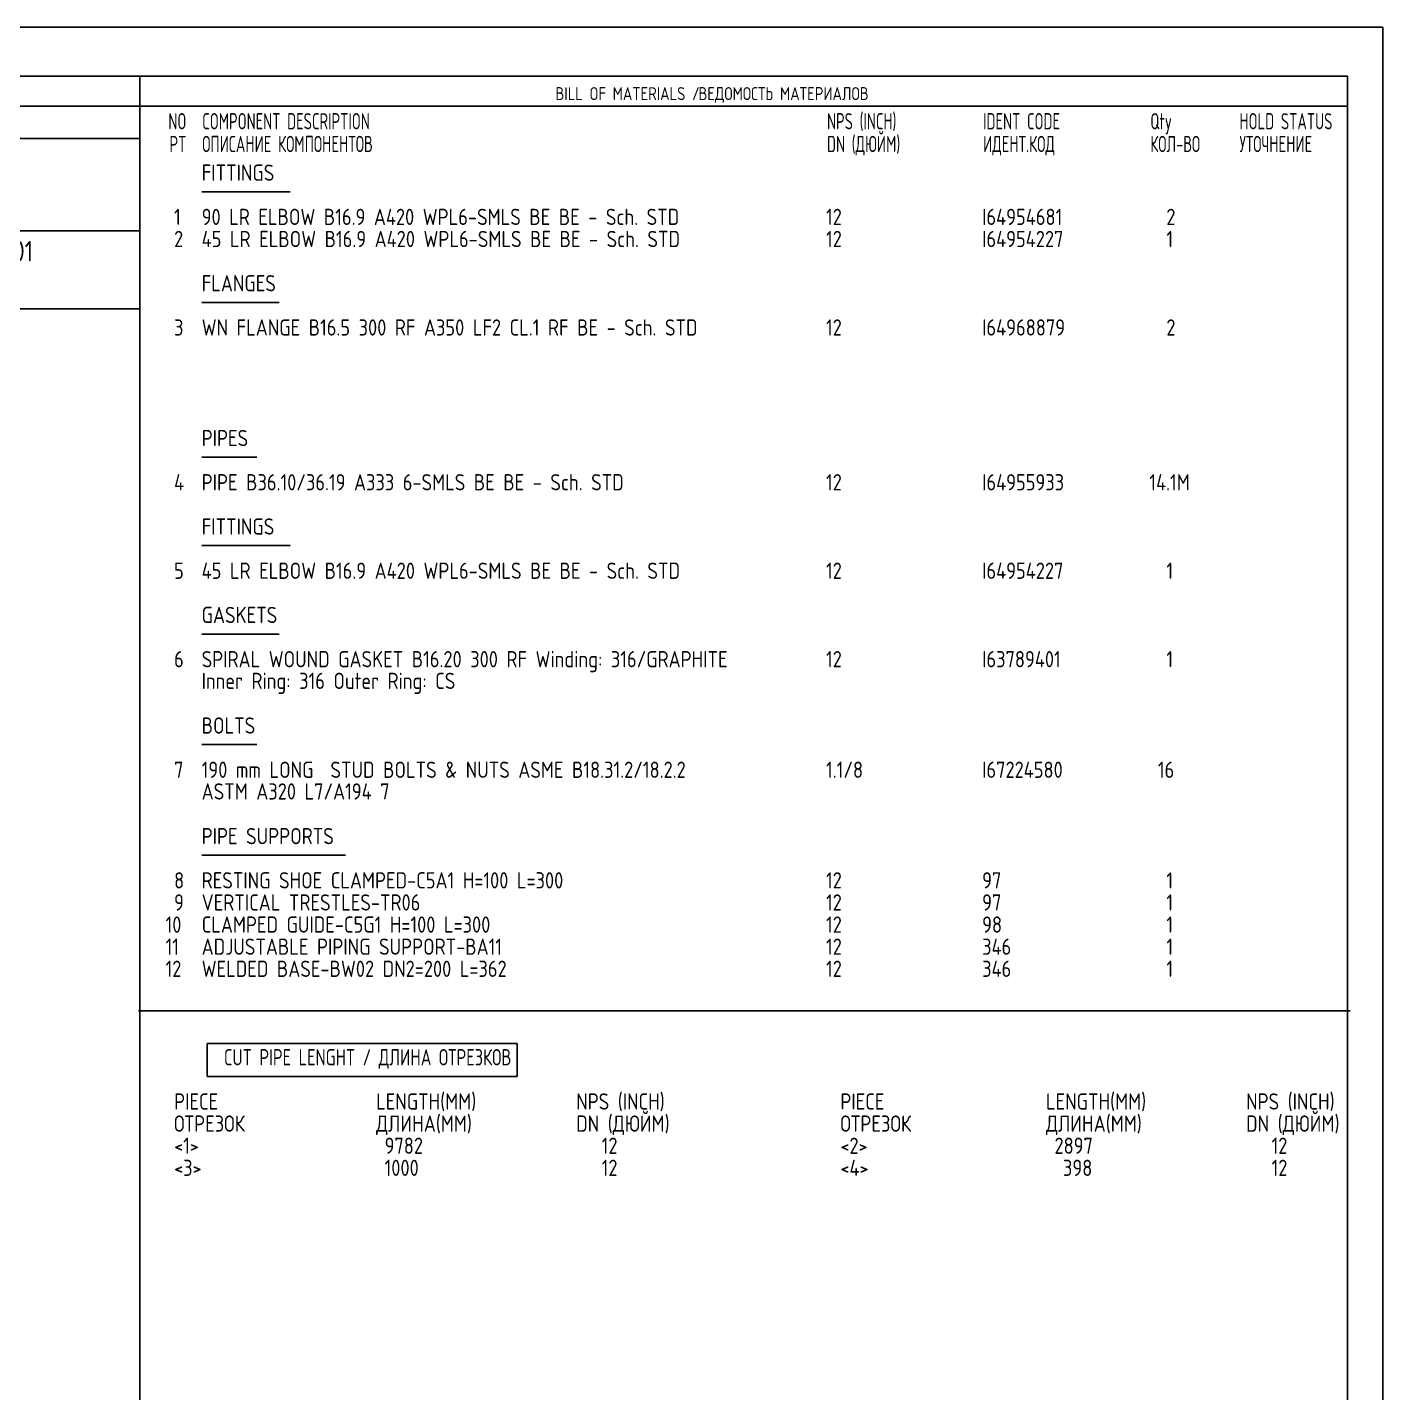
# Model space of a CAD drawing. Extents: x 0 to 594, y 0 to 420.
# Drawn here: x 385.6 to 594, y 210 to 420 of the extents above; entities that cross this region are included whole.
import ezdxf
from ezdxf.enums import TextEntityAlignment as Align

# ---------------------------------------------------------------- set-up
doc = ezdxf.new("R2010")
doc.units = 0
doc.header["$MEASUREMENT"] = 0
doc.linetypes.add('BORDER_2012_SLN$0$8001.Solid', pattern=[0])
for name, color, linetype in [('BORDER_2012_SLN$0$2', 7, 'Continuous'), ('BORDER_2012_SLN$0$GT_1', 7, 'Continuous'), ('GT_1', 7, 'Continuous')]:
    doc.layers.add(name, color=color, linetype=linetype)
for name, color, linetype, lineweight in [('BORDER_2012_SLN$0$BG_Level_1', 7, 'BORDER_2012_SLN$0$8001.Solid', 25), ('BORDER_2012_SLN$0$Level_1', 7, 'BORDER_2012_SLN$0$8001.Solid', 25), ('BORDER_2012_SLN$0$Level_18', 7, 'BORDER_2012_SLN$0$8001.Solid', 25)]:
    doc.layers.add(name, color=color, linetype=linetype, lineweight=lineweight)
doc.styles.add('BORDER_2012_SLN$0$GOST type A', font='GOST type A')
doc.styles.add('BORDER_2012_SLN$0$HTX1', font='')
doc.styles.add('HTX1', font='')
doc.styles.get('BORDER_2012_SLN$0$HTX1').set_extended_font_data('GOST type A')
doc.styles.get('HTX1').set_extended_font_data('GOST type A')

# ---------------------------------------------------------------- blocks, each defined once
blk = doc.blocks.new('BORDER_2012_SLN')
at = {"layer": 'BORDER_2012_SLN$0$2'}
blk.add_line((162.42, 407.85), (588.6, 407.85), dxfattribs=at)
at = {"layer": 'BORDER_2012_SLN$0$Level_1', "color": 7, "lineweight": -3}
for p, q in [((588.6, 412.5), (25.4, 412.5)), ((402.9, 7.5), (402.9, 412.5)), ((588.6, 412.5), (588.6, 7.5)), ((402.75, 402.9), (188.39, 402.9)), ((402.9, 388.7), (162.37, 388.68)), ((402.9, 376.7), (25.4, 376.7))]:
    blk.add_line(p, q, dxfattribs=at)
at = {"layer": 'BORDER_2012_SLN$0$Level_18', "color": 7, "lineweight": -3, "flags": 128}
blk.add_lwpolyline([(0, 0), (0, 420), (594, 420), (594, 0)], close=True, dxfattribs=at)
at = {"layer": 'BORDER_2012_SLN$0$BG_Level_1', "color": 7, "style": 'BORDER_2012_SLN$0$GOST type A'}
for s, p in [('BILL OF MATERIALS / ', (466.8, 408.8)), ('ВЕДОМОСТЬ МАТЕРИАЛОВ', (488.8, 408.8))]:
    blk.add_text(s, height=2, dxfattribs=at).set_placement(p)
at = {"layer": 'BORDER_2012_SLN$0$GT_1', "style": 'BORDER_2012_SLN$0$HTX1', "width": 0.8}
for s, p in [('NO', (410.06, 404.3)), ('PT', (410.06, 400.8))]:
    blk.add_text(s, height=2.5, dxfattribs=at).set_placement(p, align=Align.RIGHT)
for s, p in [('COMPONENT DESCRIPTION', (412.5, 404.3)), ('NPS (INCH)', (508.56, 404.3)), ('IDENT CODE', (532.56, 404.3)), ('Qty', (558.27, 404.3)), ('HOLD STATUS', (571.99, 404.3)), ('ОПИСАНИЕ КОМПОНЕНТОВ', (412.5, 400.8)), ('DN (ДЮЙМ)', (508.56, 400.8)), ('ИДЕНТ.КОД', (532.56, 400.8)), ('КОЛ-ВО', (558.27, 400.8)), ('УТОЧНЕНИЕ', (571.99, 400.8))]:
    blk.add_text(s, height=2.5, dxfattribs=at).set_placement(p)

msp = doc.modelspace()

# ---------------------------------------------------------------- linework, layer by layer
at = {"layer": 'GT_1', "flags": 128}
for points in [[(0, 0), (594, 0), (594, 420), (0, 420), (0, 0)], [(426.014, 394.704), (412.414, 394.704)], [(424.314, 377.697), (412.414, 377.697)], [(420.914, 353.888), (412.414, 353.888)], [(426.014, 340.282), (412.414, 340.282)], [(424.314, 326.677), (412.414, 326.677)], [(420.914, 309.67), (412.414, 309.67)], [(434.514, 292.663), (412.414, 292.663)], [(402.7, 268.743), (589, 268.743)], [(413.271, 263.697), (460.914, 263.697), (460.914, 258.65), (413.271, 258.65), (413.271, 263.697)]]:
    msp.add_lwpolyline(points, dxfattribs=at)

# ---------------------------------------------------------------- block references
at = {"linetype": 'Continuous'}
msp.add_blockref('BORDER_2012_SLN', (0, 0), dxfattribs=at)

# ---------------------------------------------------------------- texts
at = {"layer": 'GT_1', "style": 'HTX1'}
for s, height, width, p in [('FITTINGS', 2.5, 1.02, (412.414, 396.395)), ('  1', 2.5, 1.02, (405.557, 389.592)), ('90 LR ELBOW B16.9 A420 WPL6-SMLS BE BE - Sch. STD', 2.5, 1.02, (412.414, 389.592)), ('12', 2.5, 1.02, (508.414, 389.592)), ('I64954681', 2.5, 1.02, (532.414, 389.592)), ('  2', 2.5, 1.02, (558.129, 389.592)), ('  2', 2.5, 1.02, (405.557, 386.19)), ('45 LR ELBOW B16.9 A420 WPL6-SMLS BE BE - Sch. STD', 2.5, 1.02, (412.414, 386.19)), ('12', 2.5, 1.02, (508.414, 386.19)), ('I64954227', 2.5, 1.02, (532.414, 386.19)), ('  1', 2.5, 1.02, (558.129, 386.19)), ('SLN-2725-8779-25-F-2701', 3.125, 1.02, (345, 384)), ('FLANGES', 2.5, 1.02, (412.414, 379.388)), ('  3', 2.5, 1.02, (405.557, 372.585)), ('WN FLANGE B16.5 300 RF A350 LF2 CL.1 RF BE - Sch. STD', 2.5, 1.02, (412.414, 372.585)), ('12', 2.5, 1.02, (508.414, 372.585)), ('I64968879', 2.5, 1.02, (532.414, 372.585)), ('  2', 2.5, 1.02, (558.129, 372.585)), ('PIPES', 2.5, 1.02, (412.414, 355.578)), ('  4', 2.5, 1.02, (405.557, 348.776)), ('PIPE B36.10/36.19 A333 6-SMLS BE BE - Sch. STD', 2.5, 1.02, (412.414, 348.776)), ('12', 2.5, 1.02, (508.414, 348.776)), ('I64955933', 2.5, 1.02, (532.414, 348.776)), ('14.1M', 2.5, 1.02, (558.129, 348.776)), ('FITTINGS', 2.5, 1.02, (412.414, 341.973)), ('  5', 2.5, 1.02, (405.557, 335.17)), ('45 LR ELBOW B16.9 A420 WPL6-SMLS BE BE - Sch. STD', 2.5, 1.02, (412.414, 335.17)), ('12', 2.5, 1.02, (508.414, 335.17)), ('I64954227', 2.5, 1.02, (532.414, 335.17)), ('  1', 2.5, 1.02, (558.129, 335.17)), ('GASKETS', 2.5, 1.02, (412.414, 328.367)), ('  6', 2.5, 1.02, (405.557, 321.565)), ('SPIRAL WOUND GASKET B16.20 300 RF Winding: 316/GRAPHITE', 2.5, 1.02, (412.414, 321.565)), ('12', 2.5, 1.02, (508.414, 321.565)), ('I63789401', 2.5, 1.02, (532.414, 321.565)), ('  1', 2.5, 1.02, (558.129, 321.565)), ('Inner Ring: 316 Outer Ring: CS', 2.5, 1.02, (412.414, 318.231)), ('BOLTS', 2.5, 1.02, (412.414, 311.361)), ('  7', 2.5, 1.02, (405.557, 304.558)), ('190 mm LONG  STUD BOLTS & NUTS ASME B18.31.2/18.2.2', 2.5, 1.02, (412.414, 304.558)), ('1.1/8', 2.5, 1.02, (508.414, 304.558)), ('I67224580', 2.5, 1.02, (532.414, 304.558)), (' 16', 2.5, 1.02, (558.129, 304.558)), ('ASTM A320 L7/A194 7', 2.5, 1.02, (412.414, 301.224)), ('PIPE SUPPORTS', 2.5, 1.02, (412.414, 294.354)), ('  8', 2.5, 1.02, (405.557, 287.551)), ('RESTING SHOE CLAMPED-C5A1 H=100 L=300', 2.5, 1.02, (412.414, 287.551)), ('12', 2.5, 1.02, (508.414, 287.551)), ('97', 2.5, 1.02, (532.414, 287.551)), ('  1', 2.5, 1.02, (558.129, 287.551)), ('  9', 2.5, 1.02, (405.557, 284.15)), ('VERTICAL TRESTLES-TR06', 2.5, 1.02, (412.414, 284.15)), ('12', 2.5, 1.02, (508.414, 284.15)), ('97', 2.5, 1.02, (532.414, 284.15)), ('  1', 2.5, 1.02, (558.129, 284.15)), (' 10', 2.5, 1.02, (405.557, 280.748)), ('CLAMPED GUIDE-C5G1 H=100 L=300', 2.5, 1.02, (412.414, 280.748)), ('12', 2.5, 1.02, (508.414, 280.748)), ('98', 2.5, 1.02, (532.414, 280.748)), ('  1', 2.5, 1.02, (558.129, 280.748)), (' 11', 2.5, 1.02, (405.557, 277.347)), ('ADJUSTABLE PIPING SUPPORT-BA11', 2.5, 1.02, (412.414, 277.347)), ('12', 2.5, 1.02, (508.414, 277.347)), ('346', 2.5, 1.02, (532.414, 277.347)), ('  1', 2.5, 1.02, (558.129, 277.347)), (' 12', 2.5, 1.02, (405.557, 273.946)), ('WELDED BASE-BW02 DN2=200 L=362', 2.5, 1.02, (412.414, 273.946)), ('12', 2.5, 1.02, (508.414, 273.946)), ('346', 2.5, 1.02, (532.414, 273.946)), ('  1', 2.5, 1.02, (558.129, 273.946)), ('CUT PIPE LENGHT / ДЛИНА ОТРЕЗКОВ', 2.5, 0.9, (415.843, 260.34)), ('    LENGTH(MM)', 2.5, 1.02, (434, 253.537)), ('NPS (INCH)', 2.5, 1.02, (470, 253.537)), ('    LENGTH(MM)', 2.5, 1.02, (537, 253.537)), ('NPS (INCH)', 2.5, 1.02, (573, 253.537)), ('  PIECE', 2.5, 1.02, (405.557, 253.537)), ('  PIECE', 2.5, 1.02, (508, 253.537)), ('  ОТРЕЗОК', 2.5, 1.02, (405.557, 250.136)), ('    ДЛИНА(MM)', 2.5, 1.02, (434, 250.136)), ('DN (ДЮЙМ)', 2.5, 1.02, (470, 250.136)), ('  ОТРЕЗОК', 2.5, 1.02, (508, 250.136)), ('    ДЛИНА(MM)', 2.5, 1.02, (537, 250.136)), ('DN (ДЮЙМ)', 2.5, 1.02, (573, 250.136)), ('  <1>', 2.5, 1.02, (405.557, 246.735)), ('     9782', 2.5, 1.02, (434, 246.735)), ('   12', 2.5, 1.02, (470, 246.735)), ('  <2>', 2.5, 1.02, (508, 246.735)), ('     2897', 2.5, 1.02, (537, 246.735)), ('   12', 2.5, 1.02, (573, 246.735)), ('  <3>', 2.5, 1.02, (405.557, 243.333)), ('     1000', 2.5, 1.02, (434, 243.333)), ('   12', 2.5, 1.02, (470, 243.333)), ('  <4>', 2.5, 1.02, (508, 243.333)), ('      398', 2.5, 1.02, (537, 243.333)), ('   12', 2.5, 1.02, (573, 243.333))]:
    msp.add_text(s, height=height, dxfattribs=dict(at, width=width)).set_placement(p)

doc.saveas('drawing.dxf')
